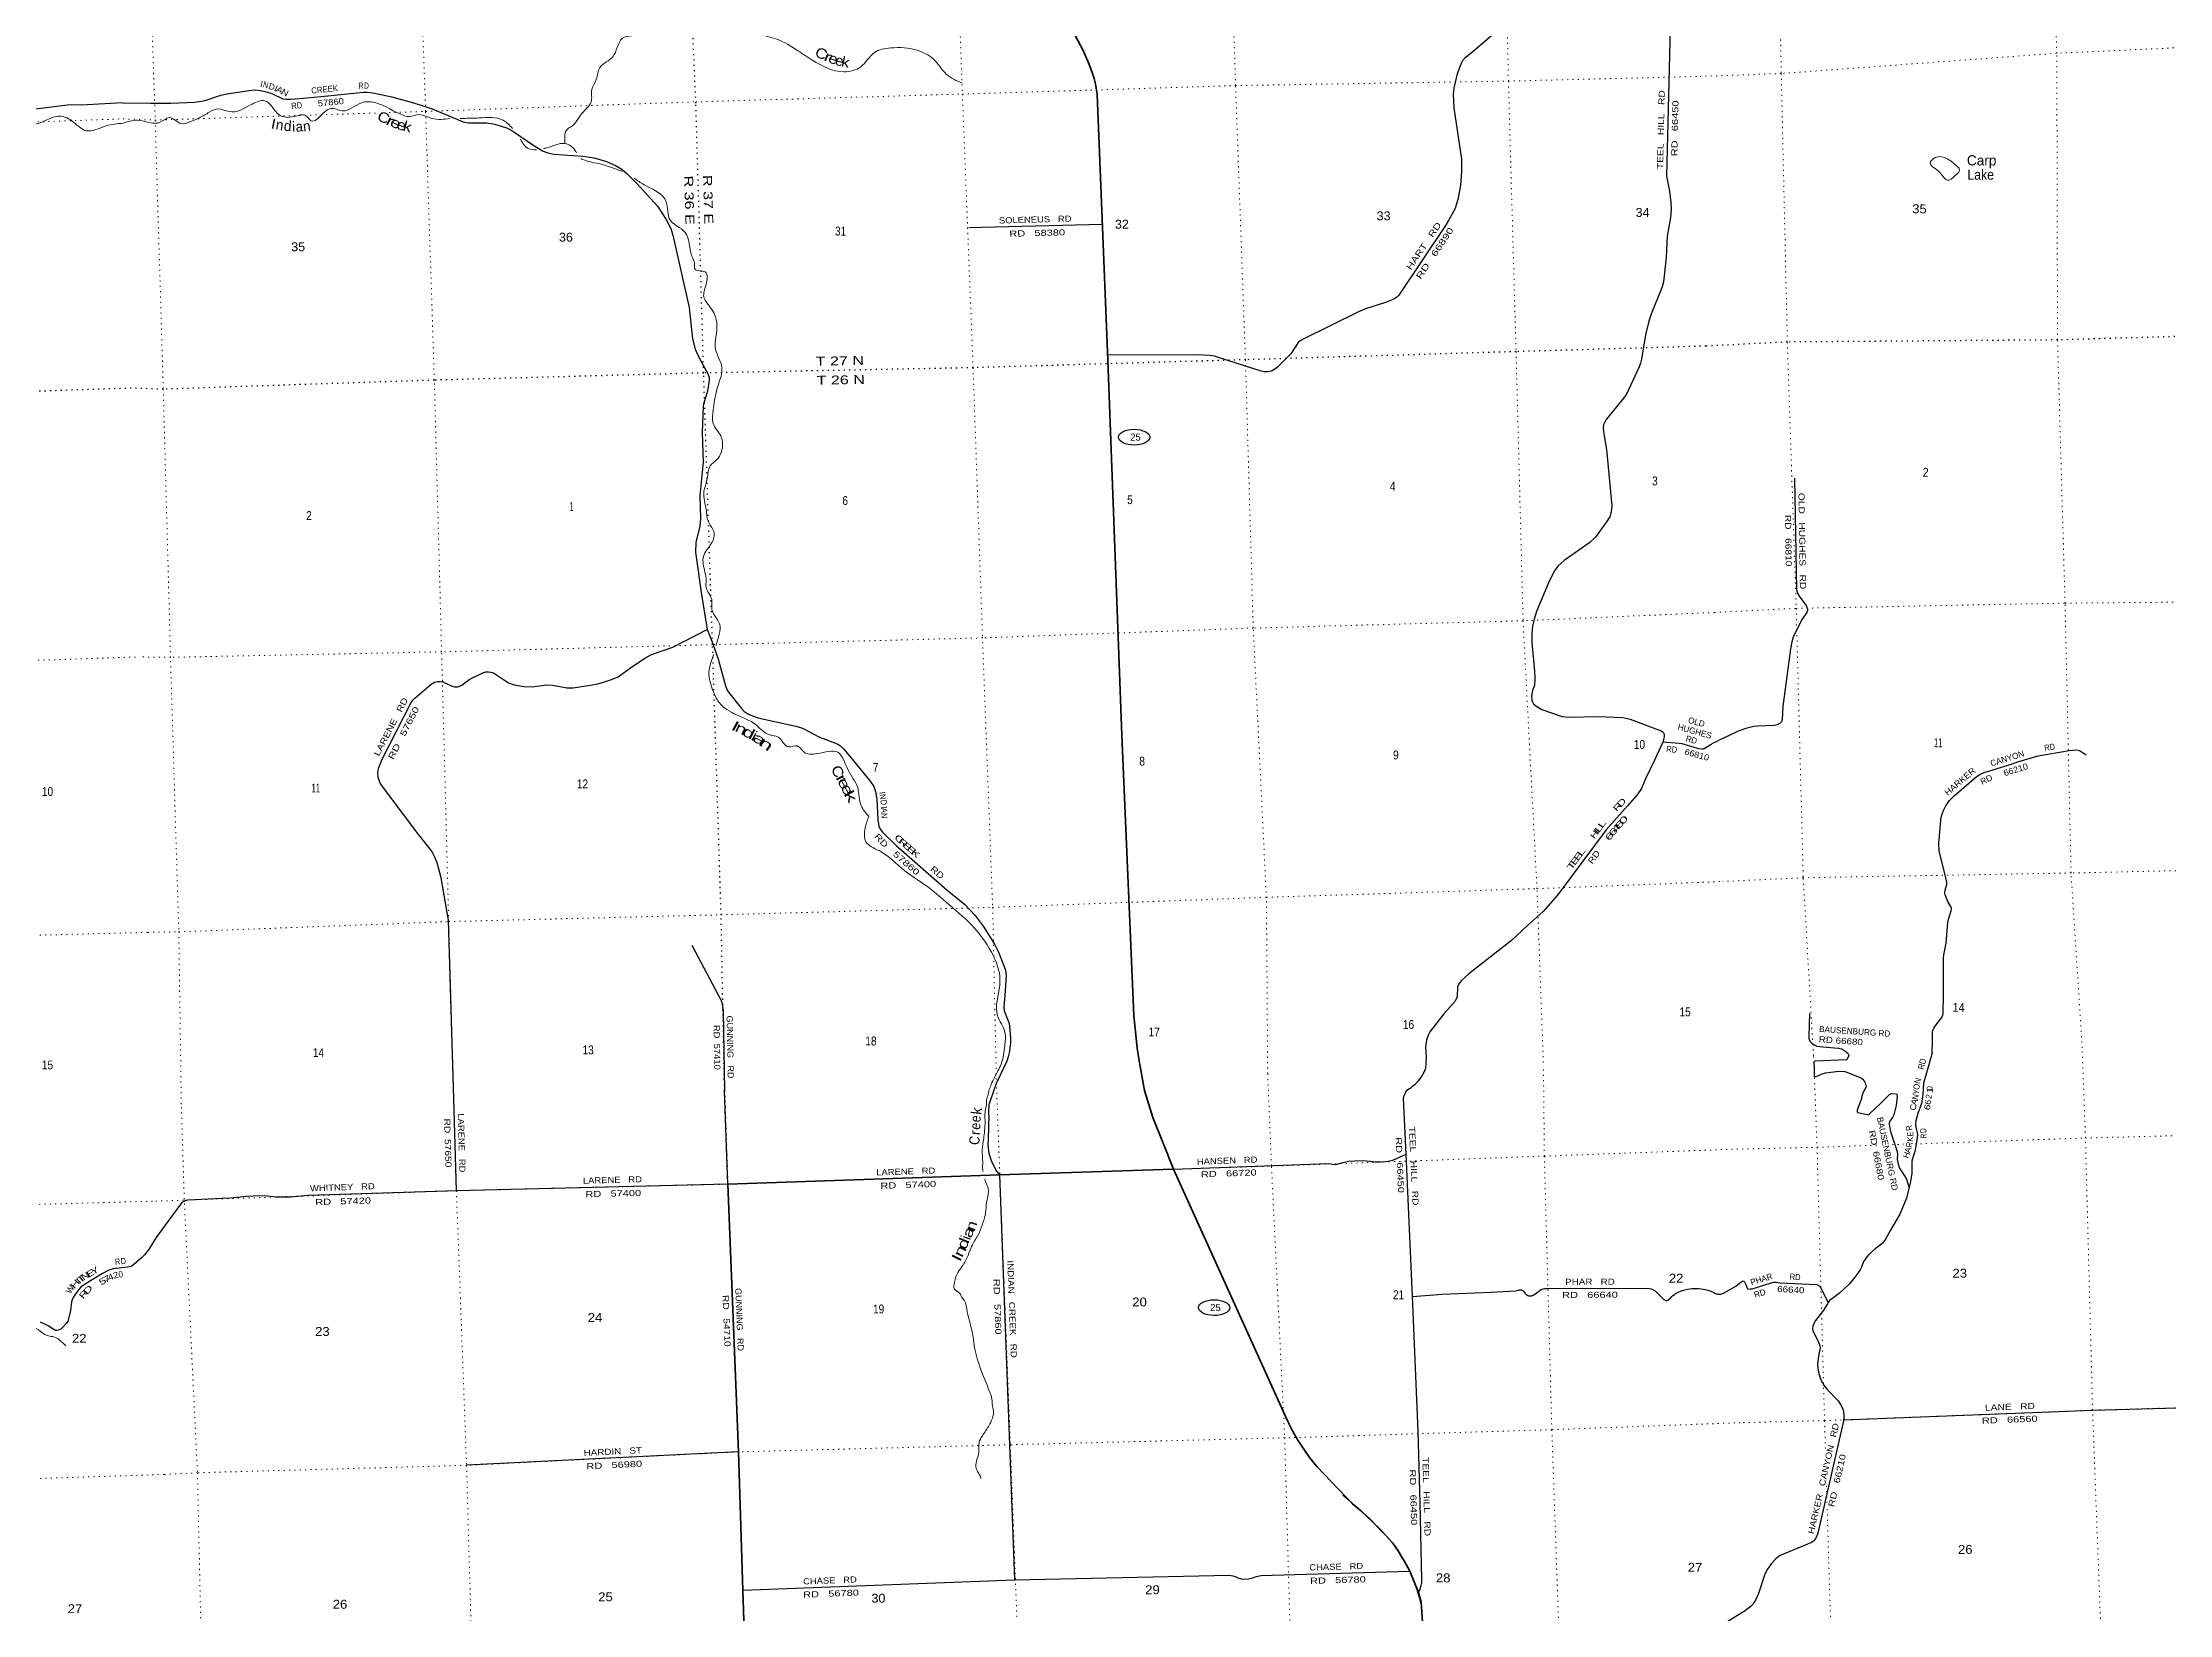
# Model space of a CAD drawing. Header units: feet. Extents: x 493183 to 745759, y 5472 to 195788.
# Drawn here: x 678688 to 720451, y 92112 to 122978 of the extents above; entities that cross this region are included whole.
import ezdxf
from ezdxf.enums import TextEntityAlignment as Align

# ---------------------------------------------------------------- set-up
doc = ezdxf.new("R2010")
doc.units = ezdxf.units.FT
doc.header["$LTSCALE"] = 70
doc.linetypes.add('DOTTED', pattern=[1.5, 0.3, -1.2])
for name, color, linetype, lineweight in [('17', 7, 'Continuous', 25), ('23', 7, 'Continuous', 70), ('26', 7, 'Continuous', 40), ('27', 7, 'Continuous', 13), ('29', 7, 'Continuous', 25), ('39', 7, 'Continuous', 13), ('6', 7, 'DOTTED', 25), ('7', 7, 'DOTTED', 13)]:
    doc.layers.add(name, color=color, linetype=linetype, lineweight=lineweight)
doc.layers.add('30', color=7, linetype='Continuous')
doc.layers.add('41', color=7, linetype='Continuous')

msp = doc.modelspace()

# ---------------------------------------------------------------- linework, layer by layer
at = {"layer": '17'}
for centre in [(700122.06, 115229.4), (701692.6, 98137.46)]:
    msp.add_ellipse(centre, major_axis=(309.24, -1), ratio=0.500121, dxfattribs=at)
at = {"layer": '23'}
for points in [[(697155.52, 126488.3), (699115.63, 122836.75), (699224.98, 122580.35), (699299.77, 122393.35), (699334.72, 122273.2), (699359.82, 122165.52), (699394.91, 121961.04), (699602.99, 116743.45), (699877.33, 109380.57), (700115.24, 103875.64), (700143.98, 103620.53), (700183.64, 103228.8), (700214.11, 103020.48), (700277.45, 102652.93)], [(700892.39, 100856.28), (700691.47, 101365.31), (700489.44, 101870.97), (700327.47, 102397.83), (700277.45, 102652.93)], [(705922.34, 89911.99), (705756.49, 92350.7), (705705.33, 92545.42), (705532.88, 92962.84), (705421.08, 93167.56), (705387.44, 93223.89), (705296.62, 93373.26), (705195, 93516.13), (705071.41, 93653.5), (704794, 93936.49), (704566.04, 94150.79), (704412.24, 94282.67), (703710.35, 95019.17), (703563.16, 95193.8), (703453.63, 95358.15), (703333.82, 95532.78), (703234.56, 95707.41), (703141.23, 95900.49), (700892.39, 100856.28)]]:
    msp.add_lwpolyline(points, dxfattribs=at)
at = {"layer": '26'}
msp.add_lwpolyline([(692523.13, 90014.95), (692439.9, 92586.63), (692351.82, 95305.14), (692140.93, 100561.64), (697484.09, 100743.8), (700892.39, 100856.28)], dxfattribs=at)
at = {"layer": '29'}
for p, q in [((699496.74, 119407.67), (696873.43, 119337.02)), ((692140.93, 100561.64), (692078.01, 102399.14)), ((697776.95, 92795.26), (697484.09, 100743.8)), ((692351.82, 95305.14), (687013.73, 95040.5)), ((692439.9, 92586.63), (697776.95, 92795.26))]:
    msp.add_line(p, q, dxfattribs=at)
for points in [[(710670.44, 124330.13), (710576.84, 120354.36), (710588.19, 120287.73), (710631.97, 120057.16), (710659.43, 119834.28), (710663.52, 119710.64), (710650.23, 119540.14), (710586.19, 119174.36), (710569.84, 118755.24), (710517.53, 118281.67), (710488.55, 118179.71), (710271.06, 117645.52), (710225.53, 117510.12), (710161.53, 117240.5), (710086.08, 116759.71), (710065.84, 116681.49), (710038.46, 116613.01), (709787.41, 116072.77), (709732.78, 115994.4), (709591.37, 115826.94), (709390.59, 115574.38), (709339.44, 115469.18), (709331.28, 115400.9), (709343.52, 115296.12), (709399.2, 114989.3), (709500.09, 113878.34), (709490.75, 113761.17), (709463.59, 113668.33), (709398.47, 113565.9), (709180.71, 113268.86), (709069, 113158.14), (708564.77, 112807.75), (708444.07, 112697.69), (708373.15, 112602.31), (708277.22, 112412.23), (708021.09, 111804.73), (707976.21, 111654.98), (707944.27, 111518.02), (707930.59, 111376.5), (707928.45, 111196.73), (707979.93, 110640.17), (707989.9, 110483.95), (707980.78, 110356.12), (707946.68, 110252.91), (707926.03, 110146.11), (707930.59, 110066.22), (707943.88, 110029.37), (707962.52, 109993.17), (708008.15, 109952.08), (708124.97, 109882.29), (708528.27, 109746.64), (708653.33, 109730.64), (709232.31, 109743.15), (709719.08, 109723.81), (709863.25, 109692.36), (710471.9, 109465.87), (710506.13, 109437.33), (710526.65, 109397.39), (710526.65, 109342.6), (710503.63, 109241.14), (710348.2, 108899.55), (710165.38, 108521.13), (710084.09, 108331.37), (709997.4, 108203.54), (709808.5, 107991.98), (709387.65, 107521.85), (708437.02, 106236.97), (708149.85, 105918.71), (707848.47, 105640.06), (707531.56, 105347.67), (706693.26, 104691.35), (706543.59, 104553.49), (706502.53, 104498.71), (706471.09, 104440.93), (706461.47, 104243.04), (706427.35, 104156.12), (706201.1, 103907.62), (705928.99, 103549.42), (705900.29, 103501.16), (705863.79, 103391.59), (705845.19, 103251.66), (705855.75, 103060.63), (705844.14, 102826.95)], [(707403.88, 123337.46), (706737.08, 122769.4), (706616.87, 122671.44), (706577.89, 122630.4), (706545.09, 122569.2), (706509.57, 122488.67), (706459.21, 122339.18), (706395.96, 122085.57), (706386.21, 121964.82), (706397.1, 121695.02), (706549.99, 120689.68), (706550.46, 120449.1), (706527.71, 120179.85), (706486.58, 119924.08), (706425.46, 119722.64), (706260.92, 119425.15), (705317.22, 118017.61), (705282.09, 117979.22), (705218.21, 117938.13), (705060.21, 117875.15), (704666.15, 117750.95), (704525.6, 117692.47), (703438.84, 117155.17), (703379.53, 117118.64), (703342.98, 117087.09), (703196.85, 116864.49), (702936.97, 116602.75), (702887.05, 116563.86), (702818.34, 116525.14), (702745.34, 116511.44), (702676.91, 116511.44), (702595.15, 116531.38), (701797.89, 116787.95), (701700.53, 116817.33), (701598.95, 116835.99), (701368.55, 116849.13), (699599.09, 116841.33)], [(680258.69, 121796.42), (680806.6, 121785.64), (681208.1, 121785.64), (681678.04, 121808.47), (681810.35, 121826.73), (681901.6, 121844.99), (682186.68, 121942.86), (682275.72, 121965.97), (682741.09, 122039.02), (682864.28, 122048.15), (682961.52, 122038.13), (683028.53, 122025.32), (683106.09, 122002.49), (683189.73, 121975.16), (683407.5, 121870.6), (683471.09, 121863.25), (683562.34, 121863.25), (683808.76, 121887.32), (684352.45, 121941.35), (684990.4, 122004.78), (685064.74, 122003.9), (685170.7, 121993.26), (685548.01, 121912.83), (685923.93, 121806.2), (686140.15, 121742.27), (686336.73, 121676.21), (686948.3, 121419.65), (687043.52, 121402.14), (687402.92, 121399.27), (687568.21, 121374.75), (687691.4, 121338.22), (687814.59, 121297.14), (687921.34, 121241.36), (688352.29, 120940.64), (688517.21, 120847.44), (688608.46, 120810.92), (688727.24, 120789.69), (689297.42, 120747.66), (689516.4, 120712.77), (689758.21, 120644.29), (689935.52, 120564.15), (690063.9, 120489.06), (690159.71, 120406.88), (690359.64, 120210.92), (690759.77, 119762.56), (690930.77, 119502.93), (691022.02, 119329.45), (691065.87, 119193.38), (691381.9, 117774.82), (691448.93, 117158.2), (691501.08, 116957.73), (691565.98, 116816.46), (691760.08, 116460.28), (691774.83, 116403.03), (691774.83, 116343.68), (691741.54, 116133.73), (691669.89, 115905.4), (691659.66, 115840.04), (691639.54, 115324.21), (691657.34, 114740.74), (691592.07, 114085.02), (691606.01, 113624.97), (691592.24, 113479.03), (691517.03, 113159.31), (691505.63, 112969.83), (691546.05, 112698.9), (691620.84, 112181.1), (691736.97, 111450.78), (691758.23, 111404.93)], [(680258.69, 121796.42), (679565.23, 121754.7), (679459.25, 121751.45), (679252.7, 121752.41), (679174.69, 121747.16), (678442.87, 121659.97)], [(713091.26, 114425.54), (713124.73, 112238.43), (713144.94, 112165.34), (713190.43, 112088.78), (713316.47, 111922.9), (713346.49, 111858.53), (713346.49, 111826.34), (713329.34, 111785.58), (713229.84, 111650.16), (713065.23, 111304.05), (713033.44, 111210.58), (713007.86, 111073.88), (712861.39, 109938.05), (712847.51, 109683.89), (712831.89, 109642.19), (712806.16, 109612.15), (712750.41, 109577.82), (712698.05, 109565.85), (712368.75, 109556.37), (712291.56, 109547.79), (712132.89, 109509.17), (711982.79, 109457.67), (711794.11, 109363.27), (711596.07, 109272.94)], [(686762.99, 102236.23), (686660.35, 105746.84), (686517.29, 106578.61), (686434.43, 106871.59), (686384.24, 106994.85), (686331.36, 107102.07), (686077.6, 107420.72), (685323.29, 108423.13), (685275.56, 108544.81), (685271.48, 108651.52), (685289.24, 108745.69), (685354.31, 108904.97), (685919.67, 110008.38), (685957.65, 110062.81), (685996.43, 110106.18), (686316.57, 110381.36), (686384.25, 110416.63), (686443.56, 110430.32), (686500.59, 110430.32), (686545.7, 110422.55), (686589.56, 110407.49), (686733.28, 110337.87), (686778.9, 110325.32), (686834.54, 110328.13), (686874.72, 110339.01), (686920.34, 110360.7), (687065.37, 110468), (687346.64, 110608.97), (687394.84, 110620.93), (687445.03, 110620.93), (687490.65, 110616.36), (687540.64, 110599.07), (687837.85, 110406.18), (687951.47, 110365.27), (688136.3, 110332.1), (688302.77, 110326.46), (688581.62, 110363.87), (688699.71, 110358.42), (688984.59, 110308.16), (689105.77, 110308.2), (689437.55, 110358.21), (689589.4, 110385.81), (689721.71, 110422.33), (689881.4, 110477.12), (689988.67, 110525.14), (690091.27, 110595.82), (690232.77, 110701.55), (690514.87, 110892.86), (690647.9, 110963.34), (691062.84, 111108.05), (691736.97, 111450.78)], [(691758.23, 111404.93), (691856.94, 111157.36), (691961.11, 110847.62), (692098.05, 110347.26), (692130.69, 110260.26), (692158.06, 110223.73), (692409, 109899.59), (692467.23, 109841.86), (692564.12, 109780.89), (692732.48, 109720.75), (693453.81, 109564.03), (693572.65, 109527.52), (693636.31, 109502.4), (693928.09, 109347.97), (694292.66, 109208.88), (694357.18, 109166.84), (694411.93, 109112.06), (694555.18, 108946.79), (694941.18, 108475.18), (695008.73, 108372.74), (695046.12, 108274.3), (695071.1, 108124.45), (695088.81, 107716.14), (695109.99, 107594.06), (695137.37, 107530.14), (695181.35, 107472.52), (695449.87, 107212.57), (696453.5, 106336.34), (696793.06, 106059.81), (696998.86, 105834.1), (697154.52, 105624.71), (697382.11, 105272.55), (697459.24, 105113.88), (697587.42, 104786.34), (697601.11, 104717.86), (697607.29, 104656.04), (697580.14, 104266.9), (697564.61, 104051.31), (697571.07, 103966.73), (697660.42, 103736.29), (697672.96, 103668.95), (697696.92, 103420.14), (697695.11, 103329.19), (697669.55, 103137.08), (697651.3, 103064.04), (697619.36, 102977.29), (697426.05, 102564.33)], [(710505.12, 109247.69), (710821.02, 109219.81), (710873.41, 109211.34), (711202.85, 109119.35), (711270.35, 109108.62), (711297.72, 109108.62), (711315.97, 109115.75), (711451.04, 109198.06), (711498.21, 109228.1), (711541.09, 109249.55), (711596.07, 109272.94)], [(715790.7, 103141.3), (715799.47, 103357.9), (715795.18, 103546.7), (715801.61, 103581.03), (715820.91, 103626.09), (715881, 103709.94), (715983.87, 103836.35), (715999.88, 103876.76), (716005.31, 103911.45), (716011.16, 104267.59), (716014.05, 104998), (716022.46, 105064.68), (716064.28, 105292.18), (716101.02, 105698.36), (716118.95, 105787.74), (716166.14, 105926.12), (716172.57, 105956.15), (716168.3, 105973.27), (716155.42, 106014.08), (716101.18, 106110.77), (716046.06, 106241.51), (716037.48, 106271.55), (716038.04, 106290.72), (716046.06, 106333.77), (716080.81, 106447.74), (716080.37, 106488.25), (716040.34, 106658.98), (715928.36, 107098.04), (715919.55, 107256.36), (715968.44, 107767.92), (716005.32, 107887.15), (716061.07, 107990.14), (716133.97, 108095.27), (716222.12, 108188.85), (716655.56, 108560.33), (716730.06, 108605.91), (716811.54, 108644.53), (717303.1, 108797.55), (717493.39, 108863.29), (717875.14, 108970.69), (718482.56, 109079.19), (718612.65, 109090.8), (718659.83, 109085.44), (718698.66, 109069.76), (718815.14, 108995.05)], [(691435.03, 105255.48), (692016.06, 104154.7), (692038.95, 104055.42), (692048.76, 103966.16), (692078.01, 102399.14)], [(713385.27, 103912.65), (713368.57, 103467.23), (713370.1, 103427.62), (713378.68, 103395.44), (713395.83, 103365.4), (713425.45, 103333.24), (713473.02, 103296.74), (713524.48, 103273.14), (713646.88, 103255.68), (713952.22, 103234.57), (714009.07, 103219.5), (714056.24, 103193.75), (714096.98, 103168.01), (714126.17, 103138.56), (714157.98, 103089.4)], [(705465.58, 101153.72), (705413.71, 102252.09), (705419.67, 102286.02), (705434.33, 102328.19), (705447.16, 102353.85), (705459.07, 102375.85), (705495.72, 102419.85), (705558.04, 102460.18), (705596.52, 102489.52), (705638.34, 102525.67), (705669.35, 102555.09), (705696.93, 102585.65), (705722.24, 102615.75), (705748.92, 102649.97), (705774.04, 102685.73), (705798.64, 102727.91), (705813.77, 102758.2), (705844.14, 102826.95)], [(714157.98, 103089.4), (714116.86, 103003), (713493.67, 102977.5), (713473.23, 102971.92), (713465.8, 102962.62), (713471.37, 102847.33), (713476.95, 102678.1), (713488.1, 102672.52), (713515.98, 102678.1), (713628.73, 102729.88), (713699.96, 102748.76), (713904.39, 102776.66), (714040.55, 102780.88), (714079.08, 102774.8), (714118.11, 102759.92), (714406.73, 102639.71), (714427.54, 102624.17), (714447.05, 102599.99), (714474.93, 102551.64), (714491.66, 102501.43), (714492.59, 102473.54), (714488.02, 102456.56), (714441.75, 102381.37), (714424.57, 102327.97), (714391.26, 102203.06), (714332.88, 102056.58), (714317.9, 102004.9), (714319.75, 101982.59), (714331.9, 101967.76), (714514.04, 101931.41), (714542.77, 101930.52), (714559.49, 101939.82), (714778.82, 102147.8), (714955.34, 102324.76), (714971.13, 102335.92), (714988.4, 102338.94), (715082.64, 102335.92), (715087.79, 102334.34), (715100.3, 102317.33), (715104.01, 102285.71), (715082.54, 102108.09), (715036.18, 101923.08), (715015.11, 101872.34), (714957.2, 101796.62), (714948.26, 101767.77), (714947.91, 101731.53), (714974.41, 101593.68), (715096.58, 101223.84), (715108.53, 101159.25), (715105.23, 101047.08), (715116.38, 100980.13), (715150.47, 100874.23), (715171.32, 100839.9), (715260.05, 100703.57), (715284.28, 100660.37), (715337.74, 100491.47)], [(715790.7, 103141.3), (715711.33, 102855.8), (715622, 102546.8), (715607.29, 102322.98), (715580.13, 102142.31), (715513.01, 101951.97), (715472.11, 101804.06), (715463.9, 101751.67), (715464.93, 101714.69), (715469.29, 101679.84), (715501.18, 101535.82), (715489.43, 101424.37), (715471.89, 101306.64), (715449.84, 101200.83), (715415.24, 101106.63), (715394.65, 101015), (715392.9, 100905.97), (715394.27, 100768.81), (715359.29, 100581.77), (715288.32, 100284.34), (715160.99, 99984.66), (714976.29, 99656.46), (714876.33, 99480.96), (714838.15, 99426.4), (714818.64, 99403.8), (714801.3, 99389.19), (714669.97, 99293.15), (714543.71, 99171.09), (714490.62, 99111.54), (714465.98, 99078.66), (714445.94, 99042.08), (714405.41, 98931.76), (714379.81, 98878.02), (714278.42, 98738.79), (714161, 98596.89), (713974.38, 98419.96), (713858.6, 98338.67), (713778.63, 98276.86), (713760.95, 98258.1), (713751.89, 98238.04)], [(697484.09, 100743.8), (697408.98, 100840.94), (697323.51, 101020.46), (697275.09, 101165.79), (697258, 101333.92), (697262.86, 101454.73), (697266.58, 101666.81), (697266.58, 101744.94), (697272.16, 101847.27), (697269.39, 101983.64), (697272.16, 102111.43), (697283.31, 102148.64), (697426.05, 102564.33)], [(692140.93, 100561.64), (686813.92, 100432.49), (686762.99, 102236.23)], [(700892.67, 100856.29), (703928.46, 100964.61), (704022.09, 100955.9), (704083.05, 100949.36), (704202.81, 100982.03), (704329.09, 101010.35), (704455.38, 101021.24), (704604.54, 101026.96), (704760.7, 101015.81), (704854.15, 101001.77), (704893.37, 100998.62), (704959.66, 100997.16), (705049.13, 101003.74), (705109.28, 101012.33), (705139.1, 101017.89), (705199.76, 101035.08), (705465.58, 101153.72)], [(705705.33, 92545.42), (705737.87, 92614.65), (705759.97, 92679.58), (705768.26, 92734.84), (705772.4, 92790.11), (705737.34, 94306.54), (705699.96, 95710.07), (705587.13, 98355.48), (705465.58, 101153.72)], [(686813.92, 100432.49), (683901.87, 100341.83), (683555.41, 100304.7), (683270.82, 100304.7), (683049.64, 100329.45), (682823.82, 100323.27), (682684.62, 100320.17), (682387.65, 100286.13), (682217.51, 100279.94), (681536.96, 100249), (681478.19, 100230.43), (681425.6, 100202.58), (680932.51, 99536.82)], [(680932.51, 99536.82), (680769.4, 99275.12), (680740.13, 99238.55), (680687.87, 99173.14), (680632.28, 99115.66), (680480.1, 98982.58), (680455.38, 98963.8), (680424.87, 98947.52), (680360.98, 98932.22), (680076.38, 98900.58), (679987.44, 98870.91), (679865.86, 98806.74), (679490.95, 98578.46), (679435.35, 98529.29), (679374.05, 98461.66), (679299.08, 98356.3), (679274.67, 98311.52), (679256.37, 98248.07), (679237.83, 98080.14), (679187.85, 97888.99), (679181.11, 97861.75), (679154.67, 97823.08), (679093.49, 97760.84), (679044.83, 97717.25), (678993.98, 97696.89), (678967.54, 97690.79), (678943.3, 97690.72), (678930.93, 97696.89), (678796.97, 97777.09), (678644.97, 97850.18)], [(705587.13, 98355.48), (706166.87, 98399.38), (707130.41, 98442.86), (707611.69, 98465.99), (707662.3, 98482.22), (707684.36, 98488.38), (707697.98, 98489.03), (707728.47, 98485.14), (707752.48, 98474.43), (707771.3, 98457.23), (707782.49, 98439.06), (707793.19, 98420.56), (707805.2, 98406.93), (707821.09, 98394.93), (707832.45, 98386.81), (707850.61, 98378.05), (707873.32, 98371.56), (707893.76, 98368.97), (707930.09, 98371.89), (707954.1, 98379.67), (707977.13, 98391.68), (708007.63, 98416.02), (708046.07, 98445.56), (708085.33, 98475.74), (708116.15, 98491.96), (708150.21, 98504.62), (708188.16, 98512.41), (708260.35, 98511.76), (710167.75, 98520.78), (710239.12, 98515.83), (710273.83, 98505.91), (710300.75, 98495.99), (710325.54, 98482.52), (710351.75, 98467.64), (710375.13, 98447.09), (710509.02, 98312.46), (710521.69, 98299), (710533.73, 98288.37), (710546.48, 98283.05), (710560.29, 98279.86), (710574.46, 98278.09), (710584.02, 98279.16), (710598.9, 98282.34), (710618.03, 98291.2), (710633.97, 98307.5), (710651.68, 98325.92), (710676.82, 98353.56), (710702.33, 98373.4), (710729.6, 98395.72), (710751.91, 98411.67), (710767.85, 98421.94), (710790.88, 98433.28), (710849.85, 98459.85), (710911.83, 98480.4), (710984.09, 98499.53), (711032.79, 98506.27), (711079.9, 98511.58), (711132.28, 98514.49), (711204.33, 98513.71), (711253.27, 98509.04), (711295.22, 98502.83), (711363.19, 98488.46), (711407.85, 98473.31), (711443.59, 98459.32), (711501.85, 98431.73), (711524.57, 98419.31), (711538.56, 98412.7), (711554.09, 98407.65), (711568.85, 98404.93), (711590.21, 98401.05), (711606.53, 98400.66), (711622.84, 98401.05), (711643.81, 98404.16), (711660.91, 98408.82), (711676.05, 98413.87), (711694.7, 98422.42), (711935.07, 98561.58)], [(711935.07, 98561.58), (712042.13, 98646.79), (712066.26, 98659.57), (712083.29, 98660.99), (712091.09, 98659.57), (712097.75, 98655.97), (712132.51, 98592.78), (712161.7, 98517.26), (712172.69, 98506.21), (712186.49, 98502.11), (712225.91, 98503.37), (712258.82, 98509.02), (712613.47, 98617.99), (712677.34, 98634.66), (712701.67, 98636.5), (712723.65, 98636.5), (712806.76, 98625.69), (713522.04, 98589.61), (713537.18, 98586.45), (713552.08, 98580.77), (713568.4, 98570.83), (713581.17, 98556.63), (713603.34, 98522.22), (713751.89, 98238.04)], [(713751.89, 98238.04), (713738.69, 98208.79), (713656.88, 98084.46), (713503.43, 97884.63), (713476.79, 97838.21), (713449.48, 97769.48), (713442.91, 97729.32), (713448.05, 97687.2), (713471.15, 97629.09), (713547.25, 97488.86), (713572.27, 97428.32), (713585.62, 97388.26), (713589.05, 97349.27), (713567.71, 97225.33), (713542.96, 97034.66), (713546.1, 96952.17), (713561.63, 96867.93), (713585.11, 96776.51), (713612.35, 96706.5), (713667.24, 96613.17), (713732.25, 96529.67), (713946.74, 96306.15), (713993.47, 96237.94), (714031.05, 96162.21), (714043.78, 96125.97), (714051.99, 96093.1), (714056.82, 96019.97), (714054.04, 95953.39), (714052.35, 95933.09)], [(714052.35, 95933.09), (718948.84, 96126.03), (721571.55, 96198.31)], [(714052.35, 95933.09), (714050.96, 95916.4), (714037.16, 95853.72), (713544.98, 93707.28), (713518.4, 93637.1), (713491.7, 93587.79), (713465.01, 93556.97), (713421.89, 93526.15), (713341.83, 93489.33), (712804.05, 93268.15), (712757.65, 93239.54), (712714.53, 93200.5), (712628.96, 93105.8), (712560.37, 93004.19), (712505.87, 92903.14), (712379.53, 92526.82), (712322.35, 92391.37), (712299.25, 92351.46), (712267.06, 92310.47), (712243.81, 92284.69), (712208.9, 92252.84), (712136.36, 92200.99)], [(697776.95, 92795.26), (701996.46, 92884.45), (702062.54, 92871.23), (702102.19, 92855.81), (702157.26, 92831.57), (702225.54, 92811.74), (702265.18, 92805.13), (702364.3, 92811.74), (702448, 92829.37), (702522.89, 92860.21), (702606.59, 92877.84), (705532.88, 92962.84)], [(711556.03, 91844.98), (712136.36, 92200.99)]]:
    msp.add_lwpolyline(points, dxfattribs=at)
at = {"layer": '39'}
for centre, radius, start, end in [((699119.74, 88124.93), 8126.54, 42.43965, 51.13372), ((702692.68, 91615.06), 3138.89, 12.78657, 39.4335)]:
    msp.add_arc(centre, radius, start, end, dxfattribs=at)
for points in [[(688945.83, 121000.74), (688998.75, 121284.53), (689072.04, 121328.94), (689274.41, 121584.61), (689461.4, 121813.65), (689472.84, 122053.81), (689559.98, 122251.79), (689631.9, 122489.64), (689887.9, 122700.49), (689971.46, 122882.24), (690100.93, 123079.41), (690315.34, 123119.77), (690684.6, 123386.24), (691072.87, 123621), (691629.4, 123745.66), (691988.69, 123719.61), (692437.01, 123462.29), (692753.51, 123164.94), (693103.3, 123045.91), (693518.58, 122817.88), (693809.9, 122628.65), (694422.49, 122404.22), (694754.14, 122502.34), (695020.36, 122779.98), (695342.12, 122871.77), (695859.02, 122828.03), (696180.14, 122653.75), (696440.33, 122352.79), (696743.28, 122180.02)], [(668602.84, 120969.86), (668923.73, 121182.08), (669018.79, 121464.9), (669290.81, 121693.96), (669475.25, 121807.77), (669537.3, 121898.14), (669726.02, 121856.8), (669923.64, 121858.04), (670232.8, 121618.27), (670381.83, 121626.28), (670566.1, 121453.75), (670919.5, 121291.78), (671256.2, 121076.94), (671461.61, 121088.47), (671551.21, 121203.78), (671676.88, 121108.33), (671832.08, 121185.06), (672373.95, 121137.01), (672612.77, 121107.08), (673130.13, 121143.07), (673528.76, 121242.42), (673859.49, 121390.38), (674289.4, 121379.67), (674677.05, 121438.41), (674937.25, 121364.69), (675207.93, 121349.73), (675440.43, 121329.72), (675714.72, 121403.58), (675924.17, 121195.43), (676131.76, 121200.97), (676232.7, 121197.61), (676323.59, 121339.17), (676491.14, 121260.97), (676559.46, 121343.44), (676727.65, 121388.26), (676856.62, 121319.11), (677083.84, 121490.52), (677317.76, 121565.32), (677523.71, 121484.11), (677672.06, 121443.7), (677951.32, 121483.42), (678358.19, 121357.15), (678774.8, 121463.04), (679014.87, 121533.97), (679255.31, 121445.61), (679543.14, 121247.62), (679931.86, 121340.66), (680270.57, 121395.45)], [(680270.57, 121395.45), (680596.13, 121450.6), (680998.08, 121411.65), (681182.8, 121505.58), (681411.71, 121387.14), (681587.99, 121422.39), (681767.12, 121500.04), (681959.44, 121610.31), (682146.96, 121676.11), (682347.91, 121621.36), (682803.01, 121771.36), (683052.98, 121836.92), (683336.76, 121556.78), (683621.69, 121524.58), (683858.92, 121541.4), (683956.33, 121443.4), (684342.48, 121682.13), (684573.4, 121636.3), (684953.68, 121796.26), (685209.42, 121799.51), (685796.74, 121542.11), (685893.92, 121524.72), (686039.95, 121561.12), (686338.14, 121486.97), (686681.99, 121486.2)], [(686887.03, 121489.16), (687260.45, 121497.09), (687732.43, 121451.71), (687914.77, 121292.88)], [(688072.55, 121083.46), (688224.55, 120895.51), (688389.36, 120870.33)], [(688527.36, 120898.33), (688590.2, 120910.12), (688942.37, 120994.71), (689158.21, 120839.62), (689171.44, 120814.38)], [(689257.02, 120698.61), (689296.45, 120680.05), (689603.26, 120602.39), (690075.11, 120444.51)], [(716313.78, 120516.88), (716117.96, 120677.22), (716003.44, 120730.13), (715803.18, 120689.68), (715753.29, 120609.52), (715849.32, 120503.62), (715969.7, 120392.42), (716092.29, 120275.25), (716244.66, 120364.62), (716322.91, 120504.13), (716313.78, 120516.88)], [(690305.21, 120312.71), (690499.87, 120186.48), (690900.29, 119913.69), (690960.36, 119709.82), (690991.75, 119523.28), (691307.68, 119246.07), (691439.46, 118782.24), (691491.81, 118638.61), (691496.8, 118531.93), (691695.85, 118473.1), (691703.77, 118189.15), (691677.97, 117958.65), (691783.05, 117802.42), (691917.43, 117534.16), (691910.93, 117189.33), (691896.14, 116997.44), (691949.28, 116825.62), (692028.87, 116571.92), (691964.38, 116283.89), (691847.94, 115692.07), (691853.16, 115504.78), (692005.21, 115253.14), (692017.89, 114943.12), (691919.62, 114783.12), (691796.01, 114664.72), (691740.52, 114415.24), (691675.08, 114161.45), (691717.4, 113799.87), (691768.53, 113555.44), (691875.01, 113348.86), (691831.87, 113162.21), (691664.22, 112889.38), (691695.07, 112577.86), (691717.85, 112411.23), (691717.3, 112286.26), (691826.86, 112041.47), (691832.31, 111846.13), (691992.37, 111524.18), (691958.23, 111303.52), (691912.91, 111138)], [(691863.27, 110959.21), (691861.27, 110952.09), (691774.76, 110659.4), (691837.48, 110288.32), (691948.83, 110051.65), (692257.88, 109804.48), (692703.46, 109573.29), (692966.66, 109381.24), (693130.99, 109339.56), (693339.84, 109145.97), (693506.39, 109168.85), (693626.39, 109055.37), (693901.48, 109014.82), (694303.53, 109044.4), (694500.38, 108703.34), (694693.6, 108348.07), (694764.04, 107989.31), (694912.73, 107785.94)], [(694912.73, 107785.94), (694838.67, 107552.06), (694856.26, 107282.49), (695112.86, 107110.41), (695617.45, 106713.61), (696048.79, 106415.5), (696424.1, 106103.71), (696928.25, 105650.46), (697317.79, 105117.37), (697487.49, 104594.15), (697428, 104126.88), (697439.11, 103873.25), (697585.19, 103546.87), (697580.69, 103274.66), (697511.12, 102919.35), (697445.28, 102785.08), (697329.6, 102560.82)], [(697329.6, 102560.82), (697309.76, 102499.63), (697269.55, 102391.32), (697255.96, 102324.31), (697223.64, 102220.33), (697224.55, 102196.18), (697207.58, 102058.51), (697192.09, 101935), (697195.45, 101792.04), (697185.87, 101618.37), (697167.65, 101460.5), (697148.44, 101328.79), (697138.23, 101225.63), (697148.93, 100994.27), (697148.42, 100847.13), (697152.82, 100807.02)], [(697188.94, 100661.24), (697196.71, 100633.29), (697257.32, 100466.27), (697227.98, 100229.39), (697200.95, 99984.53), (697137.13, 99754.43), (697052.08, 99553.76), (696931.31, 99339.68), (696861.58, 99159.74), (696746.61, 98951.92), (696662.64, 98829.89), (696593.36, 98637.88), (696590.24, 98506.77), (696698.38, 98414.06), (696735.05, 98348.92), (696783.85, 98282.21), (696844.8, 98052.72), (696880.54, 97904.92), (696954.72, 97591.28), (696995.07, 97320.72), (697049.09, 97115.15), (697146.4, 96828.57), (697221.7, 96645.97), (697270.83, 96516.8), (697329.74, 96341.65), (697340.83, 96207.04), (697358.15, 96121.02), (697358.71, 96052.53), (697276.43, 95831.81), (697141.51, 95619.22), (697075.93, 95489.82), (697074.77, 95306.38), (697029.08, 95129.35), (697025.23, 94963.95), (697036.19, 94940.18), (697057.88, 94898.66), (697105.42, 94811.76), (697112.59, 94781.8)], [(674619.24, 97129.52), (674662.02, 97098), (674932.88, 96945.84), (675200.3, 96896.37), (675526.04, 96909.32), (675721.78, 97016.68), (675838.68, 97073.02), (676009.82, 97133.19), (676318.98, 97280.64), (676583.1, 97329.83), (676739.97, 97335.1), (677081.37, 97481.62), (677292.4, 97553.21), (677443.81, 97721.56), (677770.88, 97850.23), (678196.03, 97805.28), (678608.27, 97700.2), (678779.17, 97587.01), (678886.5, 97568.45), (679142.15, 97389.57)]]:
    msp.add_spline(points, degree=3, dxfattribs=at)
at = {"layer": '6'}
msp.add_line((700286.67, 102621.17), (700286.67, 102630.14), dxfattribs=at)
for points in [[(692078.01, 102399.14), (692011.57, 105851.21), (691843.24, 111165.21), (691668.59, 116489.12), (691516.81, 121787.47), (691283.4, 127123.81), (691093.6, 132413.02), (690902.45, 137750.56), (690733.73, 143078.66), (690609.84, 148278.49)], [(742265.21, 118109.98), (739362.34, 117995.86), (734080.19, 117738.05), (728903.85, 117511.73), (723495.73, 117286.32), (718252.44, 117138.57), (712947.35, 117097.78), (711350.99, 117016.77)], [(711350.99, 117016.77), (707620.93, 116908.66), (702307.38, 116749.44), (696959.5, 116593.27), (691668.59, 116489.12), (686380.7, 116348.77), (681058.17, 116171.24), (680428.35, 116191.4)], [(680428.35, 116191.4), (675784.06, 116037.72), (670509.94, 115884.91), (665217.17, 115749.76), (659934.77, 115604.8), (654609.46, 115406.26), (649510.58, 115208.51)], [(692078.44, 102399.15), (692140.93, 100561.64), (692351.82, 95305.14), (692520.08, 89950.27), (692672.34, 84538.37), (692847.09, 79008.33), (693033.95, 73694.49), (693212.54, 68386.38), (693318.51, 63083.64), (693500.91, 57672.85), (693531.14, 56536.65)]]:
    msp.add_lwpolyline(points, dxfattribs=at)
at = {"layer": '7'}
for p, q in [((708176.29, 101112.38), (708158.89, 102899.71)), ((697416.26, 102564.02), (697478.53, 100893.06)), ((715007.83, 101336.74), (715226.96, 101344.29)), ((713716.06, 94638.88), (713725.84, 94312.94))]:
    msp.add_line(p, q, dxfattribs=at)
for points in [[(702744.79, 102729.89), (702718.9, 106182), (702460.33, 111481.35), (702307.38, 116749.44), (702112.93, 122133.24), (701945.27, 127423.08), (701715.27, 132709.13), (701556.32, 138192.7), (701392.73, 143553.19), (701240.93, 148608.1)], [(686762.99, 102236.23), (686663.08, 105717.2), (686523.43, 111013.88), (686380.7, 116348.77), (686209.36, 121626.41), (686021.68, 126984.2), (685870.12, 132274.5), (685647.44, 137586.96), (685477.04, 142902.92), (685317.43, 148116.28)], [(680252.24, 142045.33), (680413.57, 137460.24), (680584.13, 132138.23), (680719.2, 126789.02), (680900.17, 121455.22), (681058.17, 116171.24), (681202.39, 110834.29), (681362.78, 105516.03), (681413.42, 102073.52)], [(712594.3, 132864.59), (712725.52, 127759.39), (712828.2, 122369.87), (712947.35, 117097.78), (713121.6, 111867.71), (713259.88, 106563.95), (713462.86, 103069.86)], [(718736.1, 103235.24), (718518.53, 106671.86), (718400.58, 111970.19), (718252.44, 117138.57), (718239, 122766.72), (718045.05, 128046.58), (718036.57, 128298.32)], [(696628.33, 125301.9), (696749.23, 121966.55), (696959.5, 116593.27), (697143.09, 111309.93), (697343.63, 105996.84), (697417.1, 102564.15)], [(707452.03, 123078.15), (707470.77, 122221.16), (707620.93, 116908.66), (707758.22, 111624), (708032.84, 106327.13), (708158.89, 102899.71)], [(722002.26, 122939.34), (718230.89, 122768.48), (712828.2, 122369.87), (711183.42, 122311.47)], [(685494.44, 121603.36), (686209.36, 121626.41), (691514.07, 121813.59), (696749.23, 121966.55), (702112.93, 122133.24), (707470.77, 122221.16), (711183.42, 122311.47)], [(680268.25, 121480.4), (680900.17, 121455.22), (685234.16, 121594.97)], [(649356.49, 120541.23), (654448.86, 120717.26), (659780.48, 120905.88), (665042.51, 121058.37), (670369.71, 121188.39), (675656.75, 121311.3), (680268.25, 121480.4)], [(711516.49, 111787.74), (713121.6, 111867.71), (718400.58, 111970.19), (723653.07, 112017.42), (728973.73, 112268.36), (734266.22, 112453.91), (739547.81, 112665.34), (741160.12, 112746.93)], [(711516.49, 111787.74), (707758.22, 111624), (702460.33, 111481.35), (697145.72, 111287.84), (691847.55, 111155.26), (686523.43, 111013.88), (681199.43, 110906.25), (680588.09, 110914.79)], [(649664.55, 109879.27), (654733.59, 110174.95), (660085.35, 110291.51), (665358.24, 110416.06), (670658.84, 110559.49), (675873.24, 110757.08), (680588.09, 110914.79)], [(742617.31, 107448.07), (739782.12, 107338.88), (734438.04, 107108.86), (729129.56, 106983.29), (723831.35, 106787.48), (718518.53, 106671.86), (713259.44, 106578.05), (711683.67, 106504.91)], [(680751.85, 105504.63), (681362.78, 105516.03), (686663.08, 105717.2), (692011.57, 105851.21), (697343.63, 105996.84), (702718.56, 106194.09), (708031.83, 106363.38), (711683.67, 106504.91)], [(680751.85, 105504.63), (676037.47, 105387.7), (672141.72, 105256.89)], [(720159.14, 57371.8), (720145.62, 58673.2), (720038.8, 63901.75), (719859.58, 69270.2), (719661.45, 74658.09), (719476.76, 79909.29), (719295.14, 85441.1), (719141.68, 90770.22), (718940.87, 96123.69), (718800.93, 101467.48), (718736.1, 103235.24)], [(713464.31, 103067.39), (713530.77, 101285.82), (713677.69, 95918.1), (713694.1, 95371.08)], [(702744.79, 102729.89), (702818.68, 100903.12), (703077.66, 95580.2), (703226.71, 90254.87), (703354.12, 84916.63), (703490.46, 79391.23), (703697.71, 74070.07), (703848.36, 69383.04)], [(681413.42, 102073.52), (681469.35, 100288.59), (681729.58, 94894.8), (681846.71, 89562.24), (682033.39, 84239.91), (682277.22, 78759.22), (682432.98, 73415.99), (682540.46, 69189.26)], [(686762.1, 102236.2), (686813.92, 100432.5), (687013.73, 95040.5), (687161.22, 89757.45), (687353.44, 84353.07), (687614.95, 78925.05), (687804.79, 73585.11), (687869.83, 68192.14), (687979.67, 62893.58), (688175.76, 57493.37), (688217.58, 56373.77)], [(715454.98, 101352.15), (718800.93, 101467.48), (724026.54, 101602.97), (727188.68, 101677.87)], [(680911.57, 100228.52), (681472.19, 100247.63), (686813.92, 100432.5), (692140.93, 100561.64), (697484.09, 100743.8), (702809.54, 100915.22), (708176.29, 101112.38), (711850.09, 101246.68)], [(708176.29, 101112.38), (708323.04, 95740.58), (708508.48, 90419.52), (708692.21, 85072.4), (708855.5, 79580.25), (709032.01, 74274.08), (709170.43, 68910.05), (709170.57, 68905.36)], [(711850.09, 101246.68), (713530.77, 101285.82), (714736.94, 101327.4)], [(697478.53, 100893.06), (697484.09, 100743.8), (697692.53, 95444.87), (697890.18, 90111.26), (698034.92, 84739.39), (698212.87, 79177.22), (698377.1, 73876.65), (698377.1, 73876.65), (698517.75, 68561.08), (698686.82, 63238.51), (698850.09, 57909.67), (698679.68, 63474.12)], [(673249.34, 100004.05), (676206.54, 100098.87), (680911.57, 100228.52)], [(742968.05, 96827.63), (740175.05, 96741.42), (734875.74, 96582.82), (729539.72, 96434.86), (724236.46, 96274.08), (718940.87, 96123.69), (713677.69, 95918.1), (712020, 95877.79)], [(712020, 95877.79), (708323.04, 95740.58), (703077.66, 95580.2), (697692.53, 95444.87), (692351.82, 95305.14), (687013.73, 95040.5), (681729.58, 94894.8), (681074.06, 94860.63)], [(681074.06, 94860.63), (676398.86, 94713.29), (671209.43, 94559.15), (665856.9, 94044.78), (660497.83, 94086.52), (655150.05, 94031.89), (650597.34, 93902.76)], [(713729.75, 94182.53), (713838.63, 90552.95), (713976.97, 85249.45), (714178.52, 79774.94), (714332.65, 74480.15), (714499.52, 69066.8), (714642.45, 63749.37), (714820.55, 58409.12), (714875.24, 57203.57)]]:
    msp.add_lwpolyline(points, dxfattribs=at)

# ---------------------------------------------------------------- texts
at = {"layer": '17'}
for p in [(700148.11, 115161.09), (701718.65, 98069.15)]:
    msp.add_text('25', height=140, dxfattribs=at).set_placement(p, align=Align.CENTER)
at = {"layer": '27'}
for s, rotation, width, p in [('LARENE   RD', 1.953, 1.15, (695060.77, 100731.22)), ('RD   57400', 1.953, 1.35, (695140.15, 100468.62)), ('RD   54710', 272.297, 1.25, (692038.21, 98382.53)), ('GUNNING   RD', 272.297, 1.1, (692288.63, 98518.47))]:
    msp.add_text(s, height=120, rotation=rotation, dxfattribs=dict(at, width=width)).set_placement(p)
at = {"layer": '30'}
for s, rotation, p in [('I', 349.117, (682977.65, 122105.45)), ('D', 341.905, (683170.29, 122055.07)), ('I', 334.352, (683246.17, 122025.71)), ('I', 279.464, (695120.31, 108236.48)), ('I', 272.484, (695149.95, 107959.07)), ('1', 82.24, (715805.18, 102389.85)), ('C', 70.576, (715472.56, 102050.37)), ('H', 69.832, (715343.61, 101112.51)), ('A', 75.228, (715373.21, 101215.1)), ('0', 6.344, (680229.08, 98732.93))]:
    msp.add_text(s, height=120, rotation=rotation, dxfattribs=at).set_placement(p, align=Align.CENTER)
for s, rotation, width, p in [('N', 346.178, 0.9, (683057.04, 122090.49)), ('A', 334.352, 1.3, (683317.28, 121991.57)), ('N', 334.352, 1.15, (683421.2, 121941.67)), ('R', 3.678, 0.7, (684943.78, 122069.77)), ('D', 1.322, 0.65, (685049.79, 122074.41)), ('RD   66450', 88.651, 1.35, (710799, 121290.94)), ('RD   58380', 1.543, 1.35, (698219.31, 119178.38)), ('RD   66810', 270.877, 1.25, (712907.96, 113197.28)), ('RD   57650', 62.871, 1.4, (685829.99, 109393.27)), ('N', 279.464, 0.8, (695130.98, 108160.15)), ('D', 272.484, 0.7, (695145.8, 108054.54)), ('A', 272.484, 0.8, (695152.51, 107899.73)), ('N', 272.484, 0.7, (695155.46, 107794.82)), ('R', 48.166, 1.55, (709659.95, 107930.99)), ('D', 48.166, 1.55, (709735.58, 108015.46)), ('0', 48.166, 2.05, (709773.63, 107671.89)), ('C', 315.929, 1.65, (695468.56, 107291.91)), ('R', 318.877, 1.55, (695545.57, 107221.93)), ('H', 53.504, 1.35, (709205.2, 107392.94)), ('I', 53.504, 1.1, (709249.03, 107452.19)), ('L', 53.504, 1.75, (709292.87, 107511.44)), ('L', 53.504, 1.75, (709356.93, 107598.03)), ('6', 53.504, 1.8, (709501.48, 107356.26)), ('6', 48.166, 2, (709571.52, 107439.86)), ('4', 50.166, 1.85, (709629.11, 107511.19)), ('5', 49.166, 1.9, (709702.35, 107591.43)), ('E', 318.877, 1.7, (695630.62, 107147.69)), ('E', 318.877, 1.7, (695711.77, 107076.84)), ('K', 318.877, 1.6, (695790.76, 107007.87)), ('T', 53.504, 1.75, (708754.21, 106783.38)), ('E', 53.504, 1.55, (708822.49, 106875.67)), ('E', 53.504, 1.55, (708886.55, 106962.26)), ('L', 53.504, 1.75, (708948.93, 107046.57)), ('RD  57410', 271.069, 1.15, (691871.13, 103246.91)), ('RD 66680', 356.045, 1.2, (713993.88, 103318.37)), ('R', 73.876, 0.95, (715637.27, 102854.57)), ('D', 74.464, 0.95, (715662.58, 102958.01)), ('N', 79.451, 0.85, (715520.94, 102263)), ('Y', 82.24, 0.85, (715534.53, 102365.91)), ('O', 78.24, 0.85, (715543.88, 102463.15)), ('N', 73.876, 0.95, (715566.41, 102576.14)), ('2', 81.451, 0.95, (715784.28, 102272.47)), ('0', 86.24, 0.95, (715802.21, 102439.99)), ('A', 70.576, 1.15, (715497.35, 102154.57)), ('6', 70.576, 1.3, (715750.67, 102054.6)), ('6', 78.451, 1.1, (715766.41, 102159.75)), ('R', 102.485, 0.85, (715396.36, 101677.45)), ('K', 83.982, 0.75, (715417.8, 101439.56)), ('E', 93.485, 0.75, (715422.38, 101548.33)), ('D', 91.485, 0.65, (715675.56, 101614.54)), ('R', 90.982, 0.65, (715683.52, 101504.83)), ('R', 78.526, 0.85, (715399.34, 101324.48)), ('R', 6.344, 0.75, (680168.19, 98981.22)), ('D', 6.344, 0.75, (680280.88, 98993.75)), ('W', 58.405, 1.05, (679279, 98465.58)), ('H', 46.566, 1.55, (679367.87, 98560.22)), ('T', 40.488, 1.85, (679486.5, 98658.71)), ('I', 43.811, 1.4, (679438.24, 98618.7)), ('N', 34.337, 1.35, (679560.02, 98704)), ('D', 47.811, 1.6, (679621.88, 98448.27)), ('E', 31.337, 1.4, (679659.36, 98762.15)), ('Y', 31.337, 1.4, (679744.57, 98814.84)), ('5', 31.337, 1.55, (679896.08, 98604.68)), ('7', 27.825, 1.45, (679978.63, 98648.72)), ('4', 21.825, 1.3, (680045, 98682.13)), ('2', 18.448, 1.2, (680144.3, 98720.42)), ('R', 50.566, 1.5, (679539.05, 98363.26))]:
    msp.add_text(s, height=120, rotation=rotation, dxfattribs=dict(at, width=width)).set_placement(p, align=Align.CENTER)
for s, rotation, width, p in [('CREEK', 5.675, 0.95, (683970.28, 121973.72)), ('TEEL   HILL   RD', 88.651, 1.25, (710505.32, 120491.4)), ('RD', 5.579, 0.85, (683576.71, 121672.17)), ('57860', 5.675, 1.15, (684099.28, 121722.27)), ('SOLENEUS   RD', 1.543, 1.15, (697467.69, 119424.04)), ('HART   RD', 56.16, 1.35, (705556.01, 118499.47)), ('RD   66890', 56.16, 1.45, (705745.85, 118320.05)), ('OLD   HUGHES   RD', 270.877, 1.25, (713165.71, 114135.48)), ('LARENE   RD', 62.871, 1.25, (685293.73, 108954.23)), ('RD', 354.956, 0.85, (710566.52, 109049.79)), ('66810', 344.399, 1.1, (710918.39, 109002.8)), ('RD', 344.399, 0.95, (710942.8, 109260.34)), ('RD', 10.128, 0.9, (718004.93, 109064.98)), ('HARKER', 40.598, 1.1, (716097.87, 108183.3)), ('RD', 25.36, 1.05, (716770.66, 108401.64)), ('66210', 17.291, 1.1, (717216.29, 108571.53)), ('RD', 312.354, 1.3, (695012.52, 107379.48)), ('57860', 318.877, 1.4, (695374.27, 107026.35)), ('RD', 53.504, 1.2, (709116.22, 106837.06)), ('RD', 318.877, 1.25, (696107.23, 106732.02)), ('GUNNING   RD', 271.069, 1.1, (692119.87, 103870.66)), ('LARENE   RD', 271.617, 1.15, (686841.11, 101949.55)), ('RD  57650', 271.617, 1.25, (686572.4, 101848.05)), ('TEEL   HILL   RD', 272.704, 1.25, (705516.84, 101687.88)), ('RD  66680', 280.882, 1.3, (714547.17, 101608.85)), ('BAUSENBURG RD', 281.882, 1.05, (714704.52, 101866.52)), ('HANSEN   RD', 2.044, 1.15, (701354.7, 100943.62)), ('RD   66450', 272.704, 1.35, (705254.23, 101481.12)), ('LARENE   RD', 1.389, 1.15, (689299.57, 100570.92)), ('RD   66720', 2.044, 1.35, (701433.31, 100693.67)), ('WHITNEY   RD', 1.982, 1.15, (683941.05, 100419.96)), ('RD   57420', 1.783, 1.35, (684043.55, 100148.77)), ('RD   57400', 1.389, 1.35, (689347.32, 100304.41)), ('INDIAN   CREEK   RD', 272.11, 1.2, (697630.22, 99062.41)), ('RD   57860', 272.11, 1.35, (697358.37, 98701.18)), ('PHAR   RD', 0.271, 1.2, (708586.55, 98583.2)), ('66640', 357.112, 1.2, (712745.06, 98444.82)), ('RD', 357.112, 0.85, (712990.44, 98686.08)), ('RD   66640', 0.271, 1.35, (708524.37, 98325.76)), ('LANE   RD', 2.237, 1.25, (716830.42, 96111.31)), ('HARKER   CANYON   RD', 77.085, 1.2, (713466.59, 93683.51)), ('RD   66560', 2.256, 1.35, (716768.92, 95856.41)), ('HARDIN   ST', 2.838, 1.2, (689316.04, 95223.38)), ('RD   66210', 77.085, 1.3, (713863.58, 94215.26)), ('RD   56980', 2.838, 1.35, (689369.04, 94960.33)), ('RD   66450', 271.526, 1.35, (705531.28, 94958.48)), ('TEEL   HILL   RD', 271.526, 1.25, (705783.61, 95198.33)), ('CHASE   RD', 2.239, 1.15, (693623.18, 92700.72)), ('CHASE   RD', 1.664, 1.15, (703563.87, 92975.68)), ('RD   56780', 1.664, 1.35, (703576.49, 92711.73)), ('RD   56780', 2.239, 1.35, (693623.71, 92440.67))]:
    msp.add_text(s, height=120, rotation=rotation, dxfattribs=dict(at, width=width)).set_placement(p)
for s, rotation, p in [('HUGHES', 344.399, (710783.33, 109489.77)), ('OLD', 344.399, (710988.82, 109622.36)), ('CANYON', 17.291, (716954.98, 108762.5)), ('BAUSENBURG RD', 356.045, (713568.2, 103551.86)), ('PHAR', 17.08, (712243.4, 98572.97)), ('RD', 17.08, (712313.76, 98327.04))]:
    msp.add_text(s, height=120, rotation=rotation, dxfattribs=at).set_placement(p)
at = {"layer": '41'}
for s, rotation, width, p in [('C', 336.236, 1.2, (693939.67, 122672.68)), ('r', 336.596, 1.45, (694071.01, 122611.24)), ('e', 339.988, 1.2, (694182.02, 122567.37)), ('e', 343.784, 1.1, (694309.69, 122526.34)), ('k', 348.618, 1.15, (694435.43, 122495.13)), ('C', 336.39, 1.2, (685345.23, 121416.19)), ('I', 348.337, 1.2, (683202.81, 121285.34)), ('a', 5.211, 0.95, (683736.37, 121230.02)), ('r', 332.709, 1.55, (685473.11, 121355.81)), ('e', 335.071, 1.35, (685580.87, 121309.58)), ('e', 340.103, 1.2, (685705.24, 121264.77)), ('k', 345.351, 1.2, (685828.81, 121231.38)), ('I', 331.369, 1.7, (692245.53, 109469.43)), ('n', 333.803, 1.45, (692362.46, 109416.53)), ('d', 332.158, 1.6, (692506.3, 109338.16)), ('i', 331.135, 1.25, (692617.57, 109274.86)), ('a', 327.765, 1.65, (692710.12, 109218.21)), ('n', 324.518, 1.75, (692839.25, 109123.27)), ('C', 294.865, 1.2, (694211.35, 108624.57)), ('r', 298.885, 1.6, (694289.76, 108484.74)), ('e', 298.885, 1.45, (694338.21, 108383.77)), ('e', 298.195, 1.45, (694402.83, 108262.34)), ('k', 300.011, 1.7, (694468.31, 108127.01)), ('e', 82.809, 0.9, (697105.97, 101833.88)), ('C', 81.631, 0.9, (697084, 101406.01)), ('e', 81.603, 0.9, (697100.29, 101686.56)), ('n', 71.495, 1.25, (697017.74, 99714.54)), ('d', 67.359, 1.45, (696854.87, 99357.51)), ('a', 68.574, 1.35, (696958.87, 99581.33)), ('I', 63.382, 1.6, (696725.13, 99072.21)), ('n', 64.308, 1.45, (696790.99, 99204.03))]:
    msp.add_text(s, height=200, rotation=rotation, dxfattribs=dict(at, width=width)).set_placement(p, align=Align.CENTER)
for s, rotation, p in [('n', 351.081, (683330.34, 121263.69)), ('d', 356.041, (683495.45, 121241.22)), ('i', 2.398, (683621.47, 121225.96)), ('n', 7.081, (683887.33, 121239.86)), ('k', 83.637, (697126.64, 101985.64)), ('r', 83.897, (697095, 101563.32)), ('i', 70.492, (696910.05, 99480.82))]:
    msp.add_text(s, height=200, rotation=rotation, dxfattribs=at).set_placement(p, align=Align.CENTER)
msp.add_text('Carp', height=200, dxfattribs=at).set_placement((716473.37, 120565.38))
at = {"layer": '41', "width": 0.9}
msp.add_text('Lake', height=200, dxfattribs=at).set_placement((716483.03, 120284.96))
at = {"layer": '6', "width": 1.35}
for s, rotation, p in [('R 36 E', 271.641, (691286.04, 120363.7)), ('R 37 E', 271.641, (691656.13, 120376.16)), ('T 27 N', 1.128, (693870.14, 116631.62)), ('T 26 N', 1.128, (693888.21, 116257.61))]:
    msp.add_text(s, height=175, rotation=rotation, dxfattribs=at).set_placement(p)
at = {"layer": '7'}
for s, width, p in [('32', 1.05, (699745.04, 119324.16)), ('33', 1.05, (704883.22, 119487.04)), ('34', 1.05, (709968.22, 119555.17)), ('35', 1.05, (683570.61, 118880.68)), ('36', 1.05, (688827.29, 119068.7)), ('31', 0.85, (694247.44, 119189.17)), ('3', 0.85, (710290.87, 114282.27)), ('6', 0.85, (694392.12, 113897.63)), ('5', 0.85, (699984.09, 113914.81)), ('4', 0.85, (705141.91, 114177.34)), ('2', 0.85, (683863.41, 113602.74)), ('1', 0.4, (689041.06, 113781.81)), ('9', 0.85, (705205.67, 108901.87)), ('10', 0.85, (709933.07, 109109.03)), ('7', 0.85, (694991.12, 108658.85)), ('8', 0.85, (700223.15, 108779.47)), ('10', 0.85, (678674.7, 108185.7)), ('11', 0.65, (683969.64, 108252.61)), ('12', 0.85, (689178.58, 108332.72)), ('15', 0.85, (710829.2, 103857.12)), ('17', 0.85, (700405.76, 103462.03)), ('16', 0.85, (705398.52, 103610.71)), ('14', 0.85, (683994.95, 103056.26)), ('13', 0.85, (689289.3, 103110.12)), ('18', 0.85, (694843.83, 103285.57)), ('15', 0.85, (678674, 102814.51)), ('22', 1.1, (710619.87, 98628.06)), ('23', 1.1, (716189.9, 98725.81)), ('20', 1.1, (700084.41, 98160.68)), ('21', 0.85, (705203.54, 98302.78)), ('23', 1.1, (684039.9, 97581.99)), ('24', 1.1, (689393.66, 97857.16)), ('22', 1.1, (679264.4, 97446.52)), ('26', 1.1, (716297.83, 93302.1)), ('28', 1.1, (706047.44, 92742.8)), ('27', 1.1, (710992.01, 92949.91)), ('27', 1.1, (679181, 92137.92)), ('26', 1.1, (684385.18, 92224.91)), ('25', 1.1, (689597.96, 92370.17)), ('30', 1.05, (694964.22, 92343.84)), ('29', 1.1, (700338.37, 92510.5))]:
    msp.add_text(s, height=175, dxfattribs=dict(at, width=width)).set_placement(p)
for s, width, p in [('35', 1.1, (715540.22, 119624.66)), ('2', 0.9, (715662.01, 114451.61)), ('11', 0.65, (715908.5, 109141.48)), ('14', 0.9, (716309.55, 103945.24))]:
    msp.add_text(s, height=175, rotation=359, dxfattribs=dict(at, width=width)).set_placement(p, align=Align.CENTER)
at = {"layer": '7', "width": 0.85}
msp.add_text('19', height=175, rotation=0.5, dxfattribs=at).set_placement((694994.39, 98021.86))

doc.saveas('drawing.dxf')
